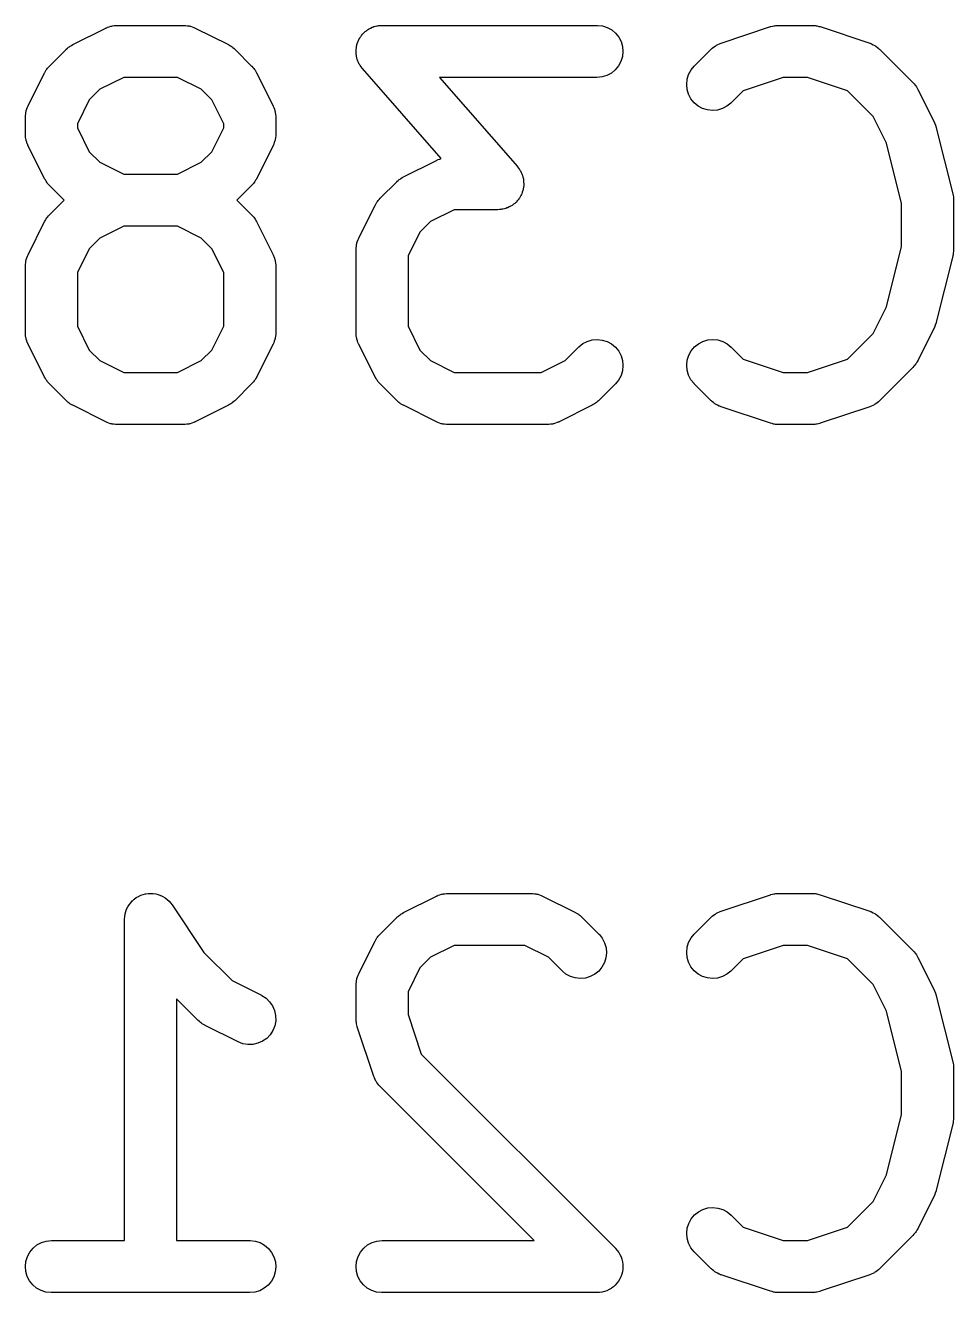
# Model space of a CAD drawing. Extents: x 50 to 150, y -150 to -50.
# Drawn here: x 75.413 to 78.087, y -78.027 to -74.377 of the extents above; entities that cross this region are included whole.
import ezdxf

# ---------------------------------------------------------------- set-up
doc = ezdxf.new("R2010")
doc.units = 0
doc.layers.add('BLACK', color=7, linetype='CONTINUOUS')

msp = doc.modelspace()

# ---------------------------------------------------------------- linework, layer by layer
at = {"layer": 'BLACK', "linetype": 'CONTINUOUS'}
for p, q in [((75.5498, -74.4329), (75.645, -74.3853)), ((75.645, -74.3853), (75.646, -74.3848)), ((75.646, -74.3848), (75.648, -74.3841)), ((75.648, -74.3841), (75.65, -74.383)), ((75.65, -74.383), (75.6549, -74.3816)), ((75.6549, -74.3816), (75.6597, -74.3798)), ((75.6597, -74.3798), (75.6619, -74.3794)), ((75.6619, -74.3794), (75.664, -74.3788)), ((75.664, -74.3788), (75.6691, -74.3783)), ((75.6691, -74.3783), (75.6742, -74.3775)), ((75.6742, -74.3775), (75.6764, -74.3776)), ((75.6764, -74.3776), (75.6786, -74.3774)), ((75.6786, -74.3774), (75.869, -74.3774)), ((75.869, -74.3774), (75.8701, -74.3774)), ((75.8701, -74.3774), (75.8723, -74.3776)), ((75.8723, -74.3776), (75.8745, -74.3776)), ((75.8745, -74.3776), (75.8796, -74.3784)), ((75.8796, -74.3784), (75.8846, -74.379)), ((75.8846, -74.379), (75.8867, -74.3797)), ((75.8867, -74.3797), (75.8889, -74.3801)), ((75.8889, -74.3801), (75.8937, -74.3819)), ((75.8937, -74.3819), (75.8986, -74.3834)), ((75.8986, -74.3834), (75.9005, -74.3845)), ((75.9005, -74.3845), (75.9026, -74.3853)), ((75.9026, -74.3853), (75.9978, -74.4329)), ((76.4034, -74.3872), (76.4077, -74.3852)), ((76.4077, -74.3852), (76.4119, -74.383)), ((76.4119, -74.383), (76.4144, -74.3823)), ((76.4144, -74.3823), (76.4168, -74.3812)), ((76.4168, -74.3812), (76.4214, -74.3802)), ((76.4214, -74.3802), (76.4259, -74.3788)), ((76.4259, -74.3788), (76.4285, -74.3786)), ((76.4285, -74.3786), (76.4311, -74.378)), ((76.4311, -74.378), (76.4358, -74.3778)), ((76.4358, -74.3778), (76.4405, -74.3774)), ((76.4405, -74.3774), (77.0595, -74.3774)), ((77.0595, -74.3774), (77.0606, -74.3774)), ((77.0606, -74.3774), (77.0751, -74.379)), ((77.0751, -74.379), (77.0891, -74.3834)), ((77.0891, -74.3834), (77.1019, -74.3905)), ((77.4168, -74.4288), (77.5596, -74.3812)), ((77.5596, -74.3812), (77.5606, -74.3809)), ((77.5606, -74.3809), (77.5647, -74.38)), ((77.5647, -74.38), (77.5688, -74.3788)), ((77.5688, -74.3788), (77.5719, -74.3785)), ((77.5719, -74.3785), (77.5749, -74.3779)), ((77.5749, -74.3779), (77.5791, -74.3778)), ((77.5791, -74.3778), (77.5833, -74.3774)), ((77.5833, -74.3774), (77.6786, -74.3774)), ((77.6786, -74.3774), (77.6796, -74.3774)), ((77.6796, -74.3774), (77.6838, -74.3779)), ((77.6838, -74.3779), (77.688, -74.378)), ((77.688, -74.378), (77.6911, -74.3787)), ((77.6911, -74.3787), (77.6942, -74.379)), ((77.6942, -74.379), (77.6982, -74.3803)), ((77.6982, -74.3803), (77.7023, -74.3812)), ((77.7023, -74.3812), (77.8451, -74.4288)), ((76.3699, -74.4278), (76.3713, -74.4233)), ((76.3713, -74.4233), (76.3726, -74.421)), ((76.3726, -74.421), (76.3735, -74.4185)), ((76.3735, -74.4185), (76.3761, -74.4146)), ((76.3761, -74.4146), (76.3783, -74.4104)), ((76.3783, -74.4104), (76.38, -74.4084)), ((76.38, -74.4084), (76.3814, -74.4062)), ((76.3814, -74.4062), (76.3846, -74.4028)), ((76.3846, -74.4028), (76.3876, -74.3992)), ((76.3876, -74.3992), (76.3897, -74.3975)), ((76.3897, -74.3975), (76.3915, -74.3956)), ((76.3915, -74.3956), (76.3953, -74.3929)), ((76.3953, -74.3929), (76.399, -74.3899)), ((76.399, -74.3899), (76.4013, -74.3887)), ((76.4013, -74.3887), (76.4034, -74.3872)), ((77.1019, -74.3905), (77.1131, -74.3999)), ((77.1131, -74.3999), (77.1223, -74.4113)), ((77.1223, -74.4113), (77.1291, -74.4243)), ((75.4827, -74.4946), (75.5303, -74.447)), ((75.5303, -74.447), (75.531, -74.4462)), ((75.531, -74.4462), (75.5343, -74.4436)), ((75.5343, -74.4436), (75.5374, -74.4407)), ((75.5374, -74.4407), (75.54, -74.439)), ((75.54, -74.439), (75.5425, -74.4371)), ((75.5425, -74.4371), (75.5462, -74.4352)), ((75.5462, -74.4352), (75.5498, -74.4329)), ((75.9978, -74.4329), (75.9988, -74.4334)), ((75.9988, -74.4334), (76.0023, -74.4357)), ((76.0023, -74.4357), (76.006, -74.4377)), ((76.006, -74.4377), (76.0084, -74.4397)), ((76.0084, -74.4397), (76.011, -74.4414)), ((76.011, -74.4414), (76.0141, -74.4443)), ((76.0141, -74.4443), (76.0173, -74.447)), ((76.0173, -74.447), (76.0649, -74.4946)), ((76.3655, -74.4519), (76.3658, -74.4492)), ((76.3659, -74.4565), (76.3655, -74.4519)), ((76.3657, -74.4466), (76.3665, -74.442)), ((76.3658, -74.4492), (76.3657, -74.4466)), ((76.366, -74.4612), (76.3659, -74.4565)), ((76.3665, -74.442), (76.367, -74.4373)), ((76.367, -74.4373), (76.3678, -74.4348)), ((76.3678, -74.4348), (76.3682, -74.4322)), ((76.3682, -74.4322), (76.3699, -74.4278)), ((77.1291, -74.4243), (77.1332, -74.4383)), ((77.1345, -74.4529), (77.133, -74.4675)), ((77.1332, -74.4383), (77.1345, -74.4529)), ((77.3398, -74.4946), (77.3874, -74.447)), ((77.3874, -74.447), (77.3882, -74.4462)), ((77.3882, -74.4462), (77.3899, -74.4449)), ((77.3899, -74.4449), (77.3914, -74.4433)), ((77.3914, -74.4433), (77.3956, -74.4403)), ((77.3956, -74.4403), (77.3996, -74.4371)), ((77.3996, -74.4371), (77.4016, -74.4361)), ((77.4016, -74.4361), (77.4034, -74.4348)), ((77.4034, -74.4348), (77.4081, -74.4327)), ((77.4081, -74.4327), (77.4126, -74.4304)), ((77.4126, -74.4304), (77.4147, -74.4297)), ((77.4147, -74.4297), (77.4168, -74.4288)), ((77.8451, -74.4288), (77.8461, -74.4292)), ((77.8461, -74.4292), (77.8481, -74.4301)), ((77.8481, -74.4301), (77.8503, -74.4308)), ((77.8503, -74.4308), (77.8548, -74.4332)), ((77.8548, -74.4332), (77.8594, -74.4353)), ((77.8594, -74.4353), (77.8612, -74.4366)), ((77.8612, -74.4366), (77.8631, -74.4377)), ((77.8631, -74.4377), (77.8671, -74.4409)), ((77.8671, -74.4409), (77.8713, -74.4439)), ((77.8713, -74.4439), (77.8728, -74.4456)), ((77.8728, -74.4456), (77.8745, -74.447)), ((77.8745, -74.447), (77.9697, -74.5422)), ((75.48, -74.4978), (75.4827, -74.4946)), ((76.0649, -74.4946), (76.0657, -74.4953)), ((76.0657, -74.4953), (76.0683, -74.4986)), ((76.3666, -74.4638), (76.366, -74.4612)), ((76.3668, -74.4664), (76.3666, -74.4638)), ((76.3681, -74.471), (76.3668, -74.4664)), ((76.3691, -74.4755), (76.3681, -74.471)), ((76.3702, -74.4779), (76.3691, -74.4755)), ((76.3709, -74.4805), (76.3702, -74.4779)), ((76.3731, -74.4846), (76.3709, -74.4805)), ((76.375, -74.489), (76.3731, -74.4846)), ((76.3765, -74.4911), (76.375, -74.489)), ((76.3777, -74.4934), (76.3765, -74.4911)), ((76.3807, -74.4971), (76.3777, -74.4934)), ((77.1217, -74.4943), (77.1124, -74.5056)), ((77.1287, -74.4814), (77.1217, -74.4943)), ((77.133, -74.4675), (77.1287, -74.4814)), ((77.3305, -74.5059), (77.3398, -74.4946)), ((75.421, -74.6093), (75.4686, -74.5141)), ((75.4686, -74.5141), (75.4691, -74.5131)), ((75.4691, -74.5131), (75.4714, -74.5096)), ((75.4714, -74.5096), (75.4734, -74.5059)), ((75.4734, -74.5059), (75.4754, -74.5035)), ((75.4754, -74.5035), (75.4771, -74.5009)), ((75.4771, -74.5009), (75.48, -74.4978)), ((75.6963, -74.5274), (75.6278, -74.5616)), ((75.8513, -74.5274), (75.6963, -74.5274)), ((75.9199, -74.5616), (75.8513, -74.5274)), ((76.0683, -74.4986), (76.0712, -74.5017)), ((76.0712, -74.5017), (76.0729, -74.5043)), ((76.0729, -74.5043), (76.0748, -74.5068)), ((76.0748, -74.5068), (76.0767, -74.5105)), ((76.0767, -74.5105), (76.079, -74.5141)), ((76.079, -74.5141), (76.1266, -74.6093)), ((76.3833, -74.501), (76.3807, -74.4971)), ((76.384, -74.5018), (76.3833, -74.501)), ((76.611, -74.7611), (76.384, -74.5018)), ((77.0595, -74.5274), (76.6058, -74.5274)), ((76.6058, -74.5274), (76.8303, -74.7839)), ((77.0741, -74.526), (77.0595, -74.5274)), ((77.0881, -74.5217), (77.0741, -74.526)), ((77.101, -74.5148), (77.0881, -74.5217)), ((77.1124, -74.5056), (77.101, -74.5148)), ((77.3179, -74.5474), (77.3193, -74.5328)), ((77.3193, -74.5328), (77.3236, -74.5188)), ((77.3236, -74.5188), (77.3305, -74.5059)), ((77.5955, -74.5274), (77.481, -74.5656)), ((77.6664, -74.5274), (77.5955, -74.5274)), ((77.7809, -74.5656), (77.6664, -74.5274)), ((75.6278, -74.5616), (75.5974, -74.592)), ((75.9503, -74.592), (75.9199, -74.5616)), ((77.3192, -74.5619), (77.3179, -74.5474)), ((77.3234, -74.576), (77.3192, -74.5619)), ((77.481, -74.5656), (77.4459, -74.6007)), ((77.855, -74.6397), (77.7809, -74.5656)), ((77.9697, -74.5422), (77.9704, -74.5429)), ((77.9704, -74.5429), (77.9731, -74.5462)), ((77.9731, -74.5462), (77.976, -74.5493)), ((77.976, -74.5493), (77.9776, -74.552)), ((77.9776, -74.552), (77.9796, -74.5544)), ((77.9796, -74.5544), (77.9815, -74.5581)), ((77.9815, -74.5581), (77.9837, -74.5617)), ((77.9837, -74.5617), (78.0314, -74.6569)), ((75.5974, -74.592), (75.5631, -74.6606)), ((75.9845, -74.6606), (75.9503, -74.592)), ((77.3302, -74.5889), (77.3234, -74.576)), ((77.3395, -74.6003), (77.3302, -74.5889)), ((77.3507, -74.6097), (77.3395, -74.6003)), ((77.4451, -74.6014), (77.4337, -74.6105)), ((77.4459, -74.6007), (77.4451, -74.6014)), ((75.4131, -74.6418), (75.4133, -74.6396)), ((75.4131, -74.6429), (75.4131, -74.6418)), ((75.4133, -74.6374), (75.4142, -74.6324)), ((75.4133, -74.6396), (75.4133, -74.6374)), ((75.4142, -74.6324), (75.4147, -74.6273)), ((75.4147, -74.6273), (75.4154, -74.6252)), ((75.4154, -74.6252), (75.4158, -74.623)), ((75.4158, -74.623), (75.4176, -74.6182)), ((75.4176, -74.6182), (75.4192, -74.6133)), ((75.4192, -74.6133), (75.4202, -74.6114)), ((75.4202, -74.6114), (75.421, -74.6093)), ((76.1266, -74.6093), (76.1271, -74.6103)), ((76.1271, -74.6103), (76.1278, -74.6123)), ((76.1278, -74.6123), (76.1289, -74.6143)), ((76.1289, -74.6143), (76.1303, -74.6192)), ((76.1303, -74.6192), (76.1321, -74.624)), ((76.1321, -74.624), (76.1325, -74.6262)), ((76.1325, -74.6262), (76.1331, -74.6283)), ((76.1331, -74.6283), (76.1336, -74.6334)), ((76.1336, -74.6334), (76.1344, -74.6385)), ((76.1344, -74.6385), (76.1343, -74.6407)), ((76.1343, -74.6407), (76.1345, -74.6429)), ((77.3636, -74.6167), (77.3507, -74.6097)), ((77.3775, -74.621), (77.3636, -74.6167)), ((77.3921, -74.6226), (77.3775, -74.621)), ((77.4067, -74.6213), (77.3921, -74.6226)), ((77.4207, -74.6173), (77.4067, -74.6213)), ((77.4337, -74.6105), (77.4207, -74.6173)), ((77.8935, -74.7167), (77.855, -74.6397)), ((75.4131, -74.6905), (75.4131, -74.6429)), ((75.5631, -74.6606), (75.5631, -74.6728)), ((75.5631, -74.6728), (75.5974, -74.7413)), ((75.9503, -74.7413), (75.9845, -74.6728)), ((75.9845, -74.6728), (75.9845, -74.6606)), ((76.1345, -74.6429), (76.1345, -74.6905)), ((78.0314, -74.6569), (78.0318, -74.6579)), ((78.0318, -74.6579), (78.0319, -74.6582)), ((78.0319, -74.6582), (78.0321, -74.6585)), ((78.0321, -74.6585), (78.0345, -74.6651)), ((78.0345, -74.6651), (78.0369, -74.6716)), ((78.0369, -74.6716), (78.0369, -74.672)), ((78.0369, -74.672), (78.037, -74.6723)), ((78.037, -74.6723), (78.0847, -74.8628)), ((75.4133, -74.6927), (75.4131, -74.6905)), ((75.4132, -74.6949), (75.4133, -74.6927)), ((75.414, -74.6999), (75.4132, -74.6949)), ((75.4145, -74.705), (75.414, -74.6999)), ((75.4152, -74.7072), (75.4145, -74.705)), ((75.4155, -74.7093), (75.4152, -74.7072)), ((75.4173, -74.7141), (75.4155, -74.7093)), ((75.4188, -74.7191), (75.4173, -74.7141)), ((76.13, -74.7151), (76.1285, -74.72)), ((76.1318, -74.7103), (76.13, -74.7151)), ((76.1322, -74.7082), (76.1318, -74.7103)), ((76.1329, -74.7061), (76.1322, -74.7082)), ((76.1335, -74.701), (76.1329, -74.7061)), ((76.1343, -74.6959), (76.1335, -74.701)), ((76.1345, -74.6915), (76.1343, -74.6937)), ((76.1343, -74.6937), (76.1343, -74.6959)), ((76.1345, -74.6905), (76.1345, -74.6915)), ((75.4198, -74.721), (75.4188, -74.7191)), ((75.4206, -74.7231), (75.4198, -74.721)), ((75.421, -74.724), (75.4206, -74.7231)), ((75.4686, -74.8193), (75.421, -74.724)), ((75.5974, -74.7413), (75.6278, -74.7717)), ((75.9199, -74.7717), (75.9503, -74.7413)), ((76.1266, -74.724), (76.079, -74.8193)), ((76.1274, -74.722), (76.1266, -74.724)), ((76.1285, -74.72), (76.1274, -74.722)), ((77.9369, -74.8902), (77.8935, -74.7167)), ((75.6278, -74.7717), (75.6963, -74.806)), ((75.8513, -74.806), (75.9199, -74.7717)), ((76.5022, -74.8139), (76.5974, -74.7663)), ((76.5974, -74.7663), (76.5983, -74.7658)), ((76.5983, -74.7658), (76.6004, -74.765)), ((76.6004, -74.765), (76.6024, -74.764)), ((76.6024, -74.764), (76.6073, -74.7625)), ((76.6073, -74.7625), (76.611, -74.7611)), ((76.8303, -74.7839), (76.8309, -74.7847)), ((76.8309, -74.7847), (76.8336, -74.7886)), ((75.4709, -74.8228), (75.4686, -74.8193)), ((75.4728, -74.8266), (75.4709, -74.8228)), ((75.6963, -74.806), (75.8513, -74.806)), ((76.0762, -74.8237), (76.0742, -74.8274)), ((76.0785, -74.8202), (76.0762, -74.8237)), ((76.079, -74.8193), (76.0785, -74.8202)), ((76.4834, -74.8272), (76.4867, -74.8246)), ((76.4867, -74.8246), (76.4898, -74.8217)), ((76.4898, -74.8217), (76.4924, -74.82)), ((76.4924, -74.82), (76.4949, -74.8181)), ((76.4949, -74.8181), (76.4986, -74.8161)), ((76.4986, -74.8161), (76.5022, -74.8139)), ((76.8336, -74.7886), (76.8366, -74.7923)), ((76.8366, -74.7923), (76.8378, -74.7946)), ((76.8378, -74.7946), (76.8393, -74.7968)), ((76.8393, -74.7968), (76.8412, -74.8011)), ((76.8412, -74.8011), (76.8433, -74.8052)), ((76.8433, -74.8052), (76.8441, -74.8078)), ((76.8441, -74.8078), (76.8451, -74.8102)), ((76.8451, -74.8102), (76.8462, -74.8148)), ((76.8462, -74.8148), (76.8475, -74.8193)), ((76.8475, -74.8193), (76.8477, -74.8219)), ((76.8477, -74.8219), (76.8483, -74.8245)), ((76.8483, -74.8245), (76.8484, -74.8292)), ((75.4748, -74.829), (75.4728, -74.8266)), ((75.4764, -74.8316), (75.4748, -74.829)), ((75.4793, -74.8347), (75.4764, -74.8316)), ((75.4819, -74.838), (75.4793, -74.8347)), ((75.4827, -74.8387), (75.4819, -74.838)), ((75.5249, -74.881), (75.4827, -74.8387)), ((76.0649, -74.8387), (76.0227, -74.881)), ((76.0676, -74.8355), (76.0649, -74.8387)), ((76.0705, -74.8325), (76.0676, -74.8355)), ((76.0722, -74.8298), (76.0705, -74.8325)), ((76.0742, -74.8274), (76.0722, -74.8298)), ((76.4351, -74.8755), (76.4827, -74.8279)), ((76.4827, -74.8279), (76.4834, -74.8272)), ((76.8443, -74.8579), (76.8429, -74.8624)), ((76.846, -74.8535), (76.8443, -74.8579)), ((76.8465, -74.8509), (76.846, -74.8535)), ((76.8473, -74.8484), (76.8465, -74.8509)), ((76.8478, -74.8437), (76.8473, -74.8484)), ((76.8486, -74.8391), (76.8478, -74.8437)), ((76.8484, -74.8292), (76.8488, -74.8339)), ((76.8488, -74.8339), (76.8485, -74.8365)), ((76.8485, -74.8365), (76.8486, -74.8391)), ((75.4827, -74.9232), (75.5249, -74.881)), ((76.0227, -74.881), (76.0649, -74.9232)), ((76.3734, -74.9903), (76.421, -74.895)), ((76.421, -74.895), (76.4215, -74.8941)), ((76.4215, -74.8941), (76.4238, -74.8906)), ((76.4238, -74.8906), (76.4258, -74.8868)), ((76.4258, -74.8868), (76.4278, -74.8844)), ((76.4278, -74.8844), (76.4295, -74.8818)), ((76.4295, -74.8818), (76.4324, -74.8788)), ((76.4324, -74.8788), (76.4351, -74.8755)), ((76.813, -74.897), (76.8108, -74.8986)), ((76.8153, -74.8958), (76.813, -74.897)), ((76.819, -74.8928), (76.8153, -74.8958)), ((76.8228, -74.8901), (76.819, -74.8928)), ((76.8246, -74.8882), (76.8228, -74.8901)), ((76.8267, -74.8866), (76.8246, -74.8882)), ((76.8297, -74.8829), (76.8267, -74.8866)), ((76.8329, -74.8795), (76.8297, -74.8829)), ((76.8343, -74.8773), (76.8329, -74.8795)), ((76.836, -74.8753), (76.8343, -74.8773)), ((76.8382, -74.8711), (76.836, -74.8753)), ((76.8407, -74.8672), (76.8382, -74.8711)), ((76.8417, -74.8647), (76.8407, -74.8672)), ((76.8429, -74.8624), (76.8417, -74.8647)), ((77.9369, -75.0146), (77.9369, -74.8902)), ((78.0847, -74.8628), (78.0849, -74.8638)), ((78.0849, -74.8638), (78.0851, -74.8651)), ((78.0851, -74.8651), (78.0855, -74.8664)), ((78.0855, -74.8664), (78.0861, -74.8724)), ((78.0861, -74.8724), (78.0869, -74.8783)), ((78.0869, -74.8783), (78.0868, -74.8796)), ((78.0868, -74.8796), (78.0869, -74.881)), ((78.0869, -74.881), (78.0869, -75.0238)), ((75.4714, -74.9382), (75.4734, -74.9345)), ((75.4734, -74.9345), (75.4754, -74.9321)), ((75.4754, -74.9321), (75.4771, -74.9294)), ((75.4771, -74.9294), (75.48, -74.9264)), ((75.48, -74.9264), (75.4827, -74.9232)), ((76.0649, -74.9232), (76.0657, -74.9239)), ((76.0657, -74.9239), (76.0683, -74.9272)), ((76.0683, -74.9272), (76.0712, -74.9303)), ((76.0712, -74.9303), (76.0729, -74.9329)), ((76.0729, -74.9329), (76.0748, -74.9353)), ((76.6487, -74.9083), (76.5801, -74.9426)), ((76.7738, -74.9083), (76.6487, -74.9083)), ((76.7785, -74.9079), (76.7738, -74.9083)), ((76.7832, -74.9077), (76.7785, -74.9079)), ((76.7858, -74.9072), (76.7832, -74.9077)), ((76.7884, -74.9069), (76.7858, -74.9072)), ((76.7929, -74.9055), (76.7884, -74.9069)), ((76.7975, -74.9045), (76.7929, -74.9055)), ((76.7999, -74.9034), (76.7975, -74.9045)), ((76.8024, -74.9027), (76.7999, -74.9034)), ((76.8065, -74.9005), (76.8024, -74.9027)), ((76.8108, -74.8986), (76.8065, -74.9005)), ((75.421, -75.0379), (75.4686, -74.9426)), ((75.4686, -74.9426), (75.4691, -74.9417)), ((75.4691, -74.9417), (75.4714, -74.9382)), ((75.6963, -74.956), (75.6278, -74.9902)), ((75.8513, -74.956), (75.6963, -74.956)), ((75.9199, -74.9902), (75.8513, -74.956)), ((76.0748, -74.9353), (76.0767, -74.9391)), ((76.0767, -74.9391), (76.079, -74.9426)), ((76.079, -74.9426), (76.1266, -75.0379)), ((76.5801, -74.9426), (76.5497, -74.973)), ((75.6278, -74.9902), (75.5974, -75.0206)), ((75.9503, -75.0206), (75.9199, -74.9902)), ((76.3671, -75.0082), (76.3678, -75.0061)), ((76.3678, -75.0061), (76.3682, -75.0039)), ((76.3682, -75.0039), (76.37, -74.9991)), ((76.37, -74.9991), (76.3715, -74.9943)), ((76.3715, -74.9943), (76.3726, -74.9923)), ((76.3726, -74.9923), (76.3734, -74.9903)), ((76.5497, -74.973), (76.5155, -75.0415)), ((75.4176, -75.0468), (75.4192, -75.0419)), ((75.4192, -75.0419), (75.4202, -75.0399)), ((75.4202, -75.0399), (75.421, -75.0379)), ((75.5974, -75.0206), (75.5631, -75.0891)), ((75.9845, -75.0891), (75.9503, -75.0206)), ((76.1266, -75.0379), (76.1271, -75.0388)), ((76.1271, -75.0388), (76.1278, -75.0409)), ((76.1278, -75.0409), (76.1289, -75.0428)), ((76.1289, -75.0428), (76.1303, -75.0478)), ((76.3655, -75.0228), (76.3657, -75.0206)), ((76.3655, -75.0238), (76.3655, -75.0228)), ((76.3655, -75.2619), (76.3655, -75.0238)), ((76.3657, -75.0184), (76.3665, -75.0133)), ((76.3657, -75.0206), (76.3657, -75.0184)), ((76.3665, -75.0133), (76.3671, -75.0082)), ((76.5155, -75.0415), (76.5155, -75.2442)), ((77.8935, -75.1881), (77.9369, -75.0146)), ((78.0847, -75.042), (78.037, -75.2325)), ((78.0849, -75.0407), (78.0847, -75.042)), ((78.0853, -75.0394), (78.0849, -75.0407)), ((78.0859, -75.0335), (78.0853, -75.0394)), ((78.0868, -75.0275), (78.0859, -75.0335)), ((78.0869, -75.0249), (78.0867, -75.0262)), ((78.0867, -75.0262), (78.0868, -75.0275)), ((78.0869, -75.0238), (78.0869, -75.0249)), ((75.4131, -75.0704), (75.4133, -75.0682)), ((75.4131, -75.0714), (75.4131, -75.0704)), ((75.4131, -75.2619), (75.4131, -75.0714)), ((75.4133, -75.066), (75.4142, -75.0609)), ((75.4133, -75.0682), (75.4133, -75.066)), ((75.4142, -75.0609), (75.4147, -75.0558)), ((75.4147, -75.0558), (75.4154, -75.0537)), ((75.4154, -75.0537), (75.4158, -75.0516)), ((75.4158, -75.0516), (75.4176, -75.0468)), ((76.1303, -75.0478), (76.1321, -75.0526)), ((76.1321, -75.0526), (76.1325, -75.0547)), ((76.1325, -75.0547), (76.1331, -75.0569)), ((76.1331, -75.0569), (76.1336, -75.062)), ((76.1336, -75.062), (76.1344, -75.067)), ((76.1344, -75.067), (76.1343, -75.0692)), ((76.1343, -75.0692), (76.1345, -75.0714)), ((76.1345, -75.0714), (76.1345, -75.2619)), ((75.5631, -75.0891), (75.5631, -75.2442)), ((75.9845, -75.2442), (75.9845, -75.0891)), ((77.855, -75.2651), (77.8935, -75.1881)), ((75.4133, -75.2641), (75.4131, -75.2619)), ((75.5631, -75.2442), (75.5974, -75.3127)), ((75.9503, -75.3127), (75.9845, -75.2442)), ((76.1345, -75.263), (76.1343, -75.2651)), ((76.1345, -75.2619), (76.1345, -75.263)), ((76.3657, -75.2641), (76.3655, -75.2619)), ((76.5155, -75.2442), (76.5497, -75.3127)), ((78.0314, -75.2478), (77.9837, -75.3431)), ((78.0315, -75.2475), (78.0314, -75.2478)), ((78.0317, -75.2472), (78.0315, -75.2475)), ((78.0341, -75.2407), (78.0317, -75.2472)), ((78.0366, -75.2342), (78.0341, -75.2407)), ((78.0367, -75.2338), (78.0366, -75.2342)), ((78.0368, -75.2335), (78.0367, -75.2338)), ((78.037, -75.2325), (78.0368, -75.2335)), ((75.4132, -75.2663), (75.4133, -75.2641)), ((75.414, -75.2714), (75.4132, -75.2663)), ((75.4145, -75.2765), (75.414, -75.2714)), ((75.4152, -75.2786), (75.4145, -75.2765)), ((75.4155, -75.2808), (75.4152, -75.2786)), ((75.4173, -75.2856), (75.4155, -75.2808)), ((75.4188, -75.2905), (75.4173, -75.2856)), ((75.4198, -75.2924), (75.4188, -75.2905)), ((75.4206, -75.2945), (75.4198, -75.2924)), ((75.421, -75.2954), (75.4206, -75.2945)), ((75.4686, -75.3907), (75.421, -75.2954)), ((76.1266, -75.2954), (76.079, -75.3907)), ((76.1274, -75.2934), (76.1266, -75.2954)), ((76.1285, -75.2914), (76.1274, -75.2934)), ((76.13, -75.2866), (76.1285, -75.2914)), ((76.1318, -75.2818), (76.13, -75.2866)), ((76.1322, -75.2796), (76.1318, -75.2818)), ((76.1329, -75.2775), (76.1322, -75.2796)), ((76.1335, -75.2724), (76.1329, -75.2775)), ((76.1343, -75.2674), (76.1335, -75.2724)), ((76.1343, -75.2651), (76.1343, -75.2674)), ((76.3656, -75.2663), (76.3657, -75.2641)), ((76.3664, -75.2714), (76.3656, -75.2663)), ((76.3669, -75.2765), (76.3664, -75.2714)), ((76.3675, -75.2786), (76.3669, -75.2765)), ((76.3679, -75.2808), (76.3675, -75.2786)), ((76.3697, -75.2856), (76.3679, -75.2808)), ((76.3711, -75.2905), (76.3697, -75.2856)), ((76.3722, -75.2924), (76.3711, -75.2905)), ((76.3729, -75.2945), (76.3722, -75.2924)), ((76.3734, -75.2954), (76.3729, -75.2945)), ((76.421, -75.3907), (76.3734, -75.2954)), ((77.0072, -75.3034), (77.0187, -75.2942)), ((77.0187, -75.2942), (77.0317, -75.2875)), ((77.0317, -75.2875), (77.0457, -75.2834)), ((77.0457, -75.2834), (77.0603, -75.2821)), ((77.0603, -75.2821), (77.0749, -75.2837)), ((77.0749, -75.2837), (77.0888, -75.2881)), ((77.0888, -75.2881), (77.1017, -75.2951)), ((77.1017, -75.2951), (77.1129, -75.3045)), ((77.3402, -75.3037), (77.3516, -75.2945)), ((77.3516, -75.2945), (77.3645, -75.2877)), ((77.3645, -75.2877), (77.3785, -75.2835)), ((77.3785, -75.2835), (77.3931, -75.2821)), ((77.3931, -75.2821), (77.4077, -75.2836)), ((77.4077, -75.2836), (77.4217, -75.2879)), ((77.4217, -75.2879), (77.4346, -75.2948)), ((77.4346, -75.2948), (77.4459, -75.3041)), ((77.7809, -75.3392), (77.855, -75.2651)), ((75.5974, -75.3127), (75.6278, -75.3431)), ((75.9199, -75.3431), (75.9503, -75.3127)), ((76.5497, -75.3127), (76.5801, -75.3431)), ((76.9675, -75.3431), (77.0065, -75.3041)), ((77.0065, -75.3041), (77.0072, -75.3034)), ((77.1129, -75.3045), (77.1221, -75.3159)), ((77.1221, -75.3159), (77.129, -75.3288)), ((77.129, -75.3288), (77.1331, -75.3428)), ((77.3194, -75.3418), (77.3238, -75.3278)), ((77.3238, -75.3278), (77.3308, -75.315)), ((77.3308, -75.315), (77.3402, -75.3037)), ((77.4459, -75.3041), (77.481, -75.3392)), ((75.6278, -75.3431), (75.6963, -75.3774)), ((75.8513, -75.3774), (75.9199, -75.3431)), ((76.5801, -75.3431), (76.6487, -75.3774)), ((76.899, -75.3774), (76.9675, -75.3431)), ((77.133, -75.372), (77.1288, -75.386)), ((77.1345, -75.3574), (77.133, -75.372)), ((77.1331, -75.3428), (77.1345, -75.3574)), ((77.3179, -75.3564), (77.3194, -75.3418)), ((77.3191, -75.3709), (77.3179, -75.3564)), ((77.3232, -75.385), (77.3191, -75.3709)), ((77.481, -75.3392), (77.5955, -75.3774)), ((77.6664, -75.3774), (77.7809, -75.3392)), ((77.9697, -75.3626), (77.8745, -75.4578)), ((77.9724, -75.3593), (77.9697, -75.3626)), ((77.9753, -75.3563), (77.9724, -75.3593)), ((77.977, -75.3537), (77.9753, -75.3563)), ((77.979, -75.3512), (77.977, -75.3537)), ((77.981, -75.3475), (77.979, -75.3512)), ((77.9833, -75.344), (77.981, -75.3475)), ((77.9837, -75.3431), (77.9833, -75.344)), ((75.4709, -75.3943), (75.4686, -75.3907)), ((75.4728, -75.398), (75.4709, -75.3943)), ((75.4748, -75.4004), (75.4728, -75.398)), ((75.4764, -75.4031), (75.4748, -75.4004)), ((75.4793, -75.4061), (75.4764, -75.4031)), ((75.4819, -75.4094), (75.4793, -75.4061)), ((75.6963, -75.3774), (75.8513, -75.3774)), ((76.0676, -75.4069), (76.0649, -75.4102)), ((76.0705, -75.4039), (76.0676, -75.4069)), ((76.0722, -75.4013), (76.0705, -75.4039)), ((76.0742, -75.3989), (76.0722, -75.4013)), ((76.0762, -75.3952), (76.0742, -75.3989)), ((76.0785, -75.3916), (76.0762, -75.3952)), ((76.079, -75.3907), (76.0785, -75.3916)), ((76.4233, -75.3943), (76.421, -75.3907)), ((76.4252, -75.398), (76.4233, -75.3943)), ((76.4271, -75.4004), (76.4252, -75.398)), ((76.4288, -75.4031), (76.4271, -75.4004)), ((76.4317, -75.4061), (76.4288, -75.4031)), ((76.4343, -75.4094), (76.4317, -75.4061)), ((76.6487, -75.3774), (76.899, -75.3774)), ((77.1218, -75.3989), (77.1126, -75.4102)), ((77.1288, -75.386), (77.1218, -75.3989)), ((77.33, -75.398), (77.3232, -75.385)), ((77.3391, -75.4094), (77.33, -75.398)), ((77.5955, -75.3774), (77.6664, -75.3774)), ((75.4827, -75.4102), (75.4819, -75.4094)), ((75.5303, -75.4578), (75.4827, -75.4102)), ((76.0649, -75.4102), (76.0173, -75.4578)), ((76.4351, -75.4102), (76.4343, -75.4094)), ((76.4827, -75.4578), (76.4351, -75.4102)), ((77.1126, -75.4102), (77.0649, -75.4578)), ((77.3398, -75.4102), (77.3391, -75.4094)), ((77.3874, -75.4578), (77.3398, -75.4102)), ((75.5336, -75.4605), (75.5303, -75.4578)), ((75.5366, -75.4634), (75.5336, -75.4605)), ((75.5392, -75.4651), (75.5366, -75.4634)), ((75.5416, -75.4671), (75.5392, -75.4651)), ((75.5453, -75.4691), (75.5416, -75.4671)), ((75.5489, -75.4714), (75.5453, -75.4691)), ((75.5498, -75.4718), (75.5489, -75.4714)), ((75.645, -75.5195), (75.5498, -75.4718)), ((75.9978, -75.4718), (75.9026, -75.5195)), ((76.0014, -75.4696), (75.9978, -75.4718)), ((76.0051, -75.4677), (76.0014, -75.4696)), ((76.0076, -75.4657), (76.0051, -75.4677)), ((76.0102, -75.4641), (76.0076, -75.4657)), ((76.0133, -75.4612), (76.0102, -75.4641)), ((76.0166, -75.4585), (76.0133, -75.4612)), ((76.0173, -75.4578), (76.0166, -75.4585)), ((76.4859, -75.4605), (76.4827, -75.4578)), ((76.489, -75.4634), (76.4859, -75.4605)), ((76.4916, -75.4651), (76.489, -75.4634)), ((76.494, -75.4671), (76.4916, -75.4651)), ((76.4977, -75.4691), (76.494, -75.4671)), ((76.5012, -75.4714), (76.4977, -75.4691)), ((76.5022, -75.4718), (76.5012, -75.4714)), ((76.5974, -75.5195), (76.5022, -75.4718)), ((77.0454, -75.4718), (76.9502, -75.5195)), ((77.049, -75.4696), (77.0454, -75.4718)), ((77.0528, -75.4677), (77.049, -75.4696)), ((77.0552, -75.4657), (77.0528, -75.4677)), ((77.0578, -75.4641), (77.0552, -75.4657)), ((77.0609, -75.4612), (77.0578, -75.4641)), ((77.0642, -75.4585), (77.0609, -75.4612)), ((77.0649, -75.4578), (77.0642, -75.4585)), ((77.3891, -75.4592), (77.3874, -75.4578)), ((77.3906, -75.4608), (77.3891, -75.4592)), ((77.3948, -75.4638), (77.3906, -75.4608)), ((77.3988, -75.4671), (77.3948, -75.4638)), ((77.4007, -75.4681), (77.3988, -75.4671)), ((77.4025, -75.4694), (77.4007, -75.4681)), ((77.4071, -75.4716), (77.4025, -75.4694)), ((77.4117, -75.474), (77.4071, -75.4716)), ((77.4138, -75.4746), (77.4117, -75.474)), ((77.4158, -75.4756), (77.4138, -75.4746)), ((77.4168, -75.4759), (77.4158, -75.4756)), ((77.5596, -75.5235), (77.4168, -75.4759)), ((77.8451, -75.4759), (77.7023, -75.5235)), ((77.8472, -75.475), (77.8451, -75.4759)), ((77.8493, -75.4744), (77.8472, -75.475)), ((77.8538, -75.472), (77.8493, -75.4744)), ((77.8585, -75.47), (77.8538, -75.472)), ((77.8603, -75.4687), (77.8585, -75.47)), ((77.8623, -75.4677), (77.8603, -75.4687)), ((77.8663, -75.4645), (77.8623, -75.4677)), ((77.8705, -75.4615), (77.8663, -75.4645)), ((77.872, -75.4599), (77.8705, -75.4615)), ((77.8737, -75.4585), (77.872, -75.4599)), ((77.8745, -75.4578), (77.8737, -75.4585)), ((75.6471, -75.5203), (75.645, -75.5195)), ((75.649, -75.5213), (75.6471, -75.5203)), ((75.6539, -75.5229), (75.649, -75.5213)), ((75.6587, -75.5247), (75.6539, -75.5229)), ((75.6609, -75.5251), (75.6587, -75.5247)), ((75.663, -75.5257), (75.6609, -75.5251)), ((75.6681, -75.5263), (75.663, -75.5257)), ((75.6731, -75.5272), (75.6681, -75.5263)), ((75.6753, -75.5271), (75.6731, -75.5272)), ((75.6775, -75.5274), (75.6753, -75.5271)), ((75.6786, -75.5274), (75.6775, -75.5274)), ((75.869, -75.5274), (75.6786, -75.5274)), ((75.8712, -75.5272), (75.869, -75.5274)), ((75.8734, -75.5273), (75.8712, -75.5272)), ((75.8785, -75.5265), (75.8734, -75.5273)), ((75.8836, -75.526), (75.8785, -75.5265)), ((75.8857, -75.5253), (75.8836, -75.526)), ((75.8879, -75.525), (75.8857, -75.5253)), ((75.8927, -75.5232), (75.8879, -75.525)), ((75.8976, -75.5217), (75.8927, -75.5232)), ((75.8996, -75.5207), (75.8976, -75.5217)), ((75.9016, -75.5199), (75.8996, -75.5207)), ((75.9026, -75.5195), (75.9016, -75.5199)), ((76.5995, -75.5203), (76.5974, -75.5195)), ((76.6014, -75.5213), (76.5995, -75.5203)), ((76.6063, -75.5229), (76.6014, -75.5213)), ((76.6111, -75.5247), (76.6063, -75.5229)), ((76.6133, -75.5251), (76.6111, -75.5247)), ((76.6154, -75.5257), (76.6133, -75.5251)), ((76.6204, -75.5263), (76.6154, -75.5257)), ((76.6255, -75.5272), (76.6204, -75.5263)), ((76.6277, -75.5271), (76.6255, -75.5272)), ((76.6299, -75.5274), (76.6277, -75.5271)), ((76.631, -75.5274), (76.6299, -75.5274)), ((76.9167, -75.5274), (76.631, -75.5274)), ((76.9189, -75.5272), (76.9167, -75.5274)), ((76.9211, -75.5273), (76.9189, -75.5272)), ((76.9261, -75.5265), (76.9211, -75.5273)), ((76.9312, -75.526), (76.9261, -75.5265)), ((76.9334, -75.5253), (76.9312, -75.526)), ((76.9355, -75.525), (76.9334, -75.5253)), ((76.9403, -75.5232), (76.9355, -75.525)), ((76.9452, -75.5217), (76.9403, -75.5232)), ((76.9472, -75.5207), (76.9452, -75.5217)), ((76.9493, -75.5199), (76.9472, -75.5207)), ((76.9502, -75.5195), (76.9493, -75.5199)), ((77.5637, -75.5245), (77.5596, -75.5235)), ((77.5677, -75.5257), (77.5637, -75.5245)), ((77.5708, -75.5261), (77.5677, -75.5257)), ((77.5739, -75.5268), (77.5708, -75.5261)), ((77.5781, -75.5269), (77.5739, -75.5268)), ((77.5823, -75.5274), (77.5781, -75.5269)), ((77.5833, -75.5274), (77.5823, -75.5274)), ((77.6786, -75.5274), (77.5833, -75.5274)), ((77.6828, -75.527), (77.6786, -75.5274)), ((77.687, -75.5269), (77.6828, -75.527)), ((77.69, -75.5263), (77.687, -75.5269)), ((77.6931, -75.526), (77.69, -75.5263)), ((77.6972, -75.5247), (77.6931, -75.526)), ((77.7013, -75.5239), (77.6972, -75.5247)), ((77.7023, -75.5235), (77.7013, -75.5239)), ((75.7119, -76.91), (75.7166, -76.9045)), ((75.7166, -76.9045), (75.7212, -76.8989)), ((75.7212, -76.8989), (75.7213, -76.8988)), ((75.7213, -76.8988), (75.7269, -76.8943)), ((75.7213, -76.8988), (75.7213, -76.8988)), ((75.7269, -76.8943), (75.7326, -76.8897)), ((75.7326, -76.8897), (75.7327, -76.8897)), ((75.7327, -76.8896), (75.7391, -76.8863)), ((75.7327, -76.8897), (75.7327, -76.8896)), ((75.7391, -76.8863), (75.7456, -76.8829)), ((75.7456, -76.8829), (75.7457, -76.8829)), ((75.7457, -76.8828), (75.7526, -76.8808)), ((75.7457, -76.8829), (75.7457, -76.8828)), ((75.7526, -76.8808), (75.7596, -76.8787)), ((75.7596, -76.8787), (75.7597, -76.8787)), ((75.7597, -76.8787), (75.7598, -76.8787)), ((75.7598, -76.8787), (75.7668, -76.8781)), ((75.7668, -76.8781), (75.7742, -76.8774)), ((75.7742, -76.8774), (75.7743, -76.8774)), ((75.7743, -76.8774), (75.7743, -76.8774)), ((75.7743, -76.8774), (75.7814, -76.8781)), ((75.7814, -76.8781), (75.7888, -76.8789)), ((75.7888, -76.8789), (75.7888, -76.8789)), ((75.7888, -76.8789), (75.7889, -76.8789)), ((75.7889, -76.8789), (75.796, -76.8811)), ((75.796, -76.8811), (75.8028, -76.8832)), ((75.8028, -76.8832), (75.8028, -76.8832)), ((75.8028, -76.8832), (75.8029, -76.8832)), ((75.8029, -76.8832), (75.8095, -76.8868)), ((75.8095, -76.8868), (75.8157, -76.8901)), ((75.8157, -76.8901), (75.8157, -76.8902)), ((75.8157, -76.8902), (75.8157, -76.8902)), ((75.8157, -76.8902), (75.8213, -76.8948)), ((75.8213, -76.8948), (75.8269, -76.8994)), ((75.8269, -76.8994), (75.827, -76.8995)), ((75.827, -76.8995), (75.827, -76.8995)), ((75.827, -76.8995), (75.8315, -76.905)), ((75.8315, -76.905), (75.8362, -76.9108)), ((76.5022, -76.9329), (76.5974, -76.8853)), ((76.5974, -76.8853), (76.5983, -76.8848)), ((76.5983, -76.8848), (76.6004, -76.8841)), ((76.6004, -76.8841), (76.6024, -76.883)), ((76.6024, -76.883), (76.6073, -76.8816)), ((76.6073, -76.8816), (76.6121, -76.8798)), ((76.6121, -76.8798), (76.6143, -76.8794)), ((76.6143, -76.8794), (76.6164, -76.8788)), ((76.6164, -76.8788), (76.6215, -76.8783)), ((76.6215, -76.8783), (76.6265, -76.8775)), ((76.6265, -76.8775), (76.6288, -76.8776)), ((76.6288, -76.8776), (76.631, -76.8774)), ((76.631, -76.8774), (76.869, -76.8774)), ((76.869, -76.8774), (76.8701, -76.8774)), ((76.8701, -76.8774), (76.8723, -76.8776)), ((76.8723, -76.8776), (76.8745, -76.8776)), ((76.8745, -76.8776), (76.8796, -76.8784)), ((76.8796, -76.8784), (76.8846, -76.879)), ((76.8846, -76.879), (76.8867, -76.8797)), ((76.8867, -76.8797), (76.8889, -76.8801)), ((76.8889, -76.8801), (76.8937, -76.8819)), ((76.8937, -76.8819), (76.8986, -76.8834)), ((76.8986, -76.8834), (76.9005, -76.8845)), ((76.9005, -76.8845), (76.9026, -76.8853)), ((76.9026, -76.8853), (76.9978, -76.9329)), ((77.4168, -76.9288), (77.5596, -76.8812)), ((77.5596, -76.8812), (77.5606, -76.8809)), ((77.5606, -76.8809), (77.5647, -76.88)), ((77.5647, -76.88), (77.5688, -76.8788)), ((77.5688, -76.8788), (77.5719, -76.8785)), ((77.5719, -76.8785), (77.5749, -76.8779)), ((77.5749, -76.8779), (77.5791, -76.8778)), ((77.5791, -76.8778), (77.5833, -76.8774)), ((77.5833, -76.8774), (77.6786, -76.8774)), ((77.6786, -76.8774), (77.6796, -76.8774)), ((77.6796, -76.8774), (77.6838, -76.8779)), ((77.6838, -76.8779), (77.688, -76.878)), ((77.688, -76.878), (77.6911, -76.8787)), ((77.6911, -76.8787), (77.6942, -76.879)), ((77.6942, -76.879), (77.6982, -76.8803)), ((77.6982, -76.8803), (77.7023, -76.8812)), ((77.7023, -76.8812), (77.8451, -76.9288)), ((75.6996, -76.9442), (75.7004, -76.9369)), ((75.7004, -76.9368), (75.7028, -76.9294)), ((75.7004, -76.9369), (75.7004, -76.9368)), ((75.7004, -76.9368), (75.7004, -76.9368)), ((75.7028, -76.9294), (75.7048, -76.9229)), ((75.7048, -76.9229), (75.7049, -76.9229)), ((75.7049, -76.9228), (75.7086, -76.916)), ((75.7049, -76.9229), (75.7049, -76.9228)), ((75.7086, -76.916), (75.7119, -76.9101)), ((75.7119, -76.9101), (75.7119, -76.91)), ((75.7119, -76.9101), (75.7119, -76.9101)), ((75.8362, -76.9108), (75.9273, -77.0475)), ((76.4867, -76.9436), (76.4898, -76.9407)), ((76.4898, -76.9407), (76.4924, -76.939)), ((76.4924, -76.939), (76.4949, -76.9371)), ((76.4949, -76.9371), (76.4986, -76.9352)), ((76.4986, -76.9352), (76.5022, -76.9329)), ((76.9978, -76.9329), (76.9988, -76.9334)), ((76.9988, -76.9334), (77.0023, -76.9357)), ((77.0023, -76.9357), (77.006, -76.9377)), ((77.006, -76.9377), (77.0084, -76.9397)), ((77.0084, -76.9397), (77.011, -76.9414)), ((77.011, -76.9414), (77.0141, -76.9443)), ((77.3914, -76.9433), (77.3956, -76.9403)), ((77.3956, -76.9403), (77.3996, -76.9371)), ((77.3996, -76.9371), (77.4016, -76.9361)), ((77.4016, -76.9361), (77.4034, -76.9348)), ((77.4034, -76.9348), (77.4081, -76.9327)), ((77.4081, -76.9327), (77.4126, -76.9304)), ((77.4126, -76.9304), (77.4147, -76.9297)), ((77.4147, -76.9297), (77.4168, -76.9288)), ((77.8451, -76.9288), (77.8461, -76.9292)), ((77.8461, -76.9292), (77.8481, -76.9301)), ((77.8481, -76.9301), (77.8503, -76.9308)), ((77.8503, -76.9308), (77.8548, -76.9332)), ((77.8548, -76.9332), (77.8594, -76.9353)), ((77.8594, -76.9353), (77.8612, -76.9366)), ((77.8612, -76.9366), (77.8631, -76.9377)), ((77.8631, -76.9377), (77.8671, -76.9409)), ((77.8671, -76.9409), (77.8713, -76.9439)), ((75.6988, -76.9513), (75.6996, -76.9442)), ((75.6988, -76.9514), (75.6988, -76.9513)), ((75.6988, -76.9515), (75.6988, -76.9514)), ((75.6988, -76.9514), (75.6988, -76.9514)), ((75.6988, -76.9524), (75.6988, -76.9515)), ((75.6988, -77.8774), (75.6988, -76.9524)), ((76.4351, -76.9946), (76.4827, -76.947)), ((76.4827, -76.947), (76.4834, -76.9462)), ((76.4834, -76.9462), (76.4867, -76.9436)), ((77.0141, -76.9443), (77.0173, -76.947)), ((77.0173, -76.947), (77.0649, -76.9946)), ((77.3398, -76.9946), (77.3874, -76.947)), ((77.3874, -76.947), (77.3882, -76.9462)), ((77.3882, -76.9462), (77.3899, -76.9449)), ((77.3899, -76.9449), (77.3914, -76.9433)), ((77.8713, -76.9439), (77.8728, -76.9456)), ((77.8728, -76.9456), (77.8745, -76.947)), ((77.8745, -76.947), (77.9697, -77.0422)), ((76.3734, -77.1093), (76.421, -77.0141)), ((76.421, -77.0141), (76.4215, -77.0131)), ((76.4215, -77.0131), (76.4238, -77.0096)), ((76.4238, -77.0096), (76.4258, -77.0059)), ((76.4258, -77.0059), (76.4278, -77.0035)), ((76.4278, -77.0035), (76.4295, -77.0009)), ((76.4295, -77.0009), (76.4324, -76.9978)), ((76.4324, -76.9978), (76.4351, -76.9946)), ((77.0649, -76.9946), (77.0657, -76.9953)), ((77.0657, -76.9953), (77.0748, -77.0068)), ((77.0748, -77.0068), (77.0815, -77.0198)), ((77.3236, -77.0188), (77.3305, -77.0059)), ((77.3305, -77.0059), (77.3398, -76.9946)), ((75.9273, -77.0475), (76.0087, -77.1288)), ((76.6487, -77.0274), (76.5801, -77.0616)), ((76.8513, -77.0274), (76.6487, -77.0274)), ((76.9199, -77.0616), (76.8513, -77.0274)), ((77.0815, -77.0198), (77.0856, -77.0338)), ((77.0869, -77.0484), (77.0853, -77.063)), ((77.0856, -77.0338), (77.0869, -77.0484)), ((77.3179, -77.0474), (77.3193, -77.0328)), ((77.3192, -77.0619), (77.3179, -77.0474)), ((77.3193, -77.0328), (77.3236, -77.0188)), ((77.5955, -77.0274), (77.481, -77.0656)), ((77.6664, -77.0274), (77.5955, -77.0274)), ((77.7809, -77.0656), (77.6664, -77.0274)), ((77.9697, -77.0422), (77.9704, -77.0429)), ((77.9704, -77.0429), (77.9731, -77.0462)), ((77.9731, -77.0462), (77.976, -77.0493)), ((77.976, -77.0493), (77.9776, -77.052)), ((76.5801, -77.0616), (76.5497, -77.092)), ((76.9589, -77.1007), (76.9199, -77.0616)), ((77.0809, -77.0769), (77.0739, -77.0898)), ((77.0853, -77.063), (77.0809, -77.0769)), ((77.3234, -77.076), (77.3192, -77.0619)), ((77.3302, -77.0889), (77.3234, -77.076)), ((77.481, -77.0656), (77.4459, -77.1007)), ((77.855, -77.1397), (77.7809, -77.0656)), ((77.9776, -77.052), (77.9796, -77.0544)), ((77.9796, -77.0544), (77.9815, -77.0581)), ((77.9815, -77.0581), (77.9837, -77.0617)), ((77.9837, -77.0617), (78.0314, -77.1569)), ((76.3678, -77.1252), (76.3682, -77.123)), ((76.3682, -77.123), (76.37, -77.1182)), ((76.37, -77.1182), (76.3715, -77.1133)), ((76.3715, -77.1133), (76.3726, -77.1114)), ((76.3726, -77.1114), (76.3734, -77.1093)), ((76.5497, -77.092), (76.5155, -77.1606)), ((76.9702, -77.1099), (76.9589, -77.1007)), ((76.9831, -77.1169), (76.9702, -77.1099)), ((76.9971, -77.1211), (76.9831, -77.1169)), ((77.0116, -77.1226), (76.9971, -77.1211)), ((77.0262, -77.1212), (77.0116, -77.1226)), ((77.0402, -77.1171), (77.0262, -77.1212)), ((77.0532, -77.1102), (77.0402, -77.1171)), ((77.0646, -77.101), (77.0532, -77.1102)), ((77.0739, -77.0898), (77.0646, -77.101)), ((77.3395, -77.1003), (77.3302, -77.0889)), ((77.3507, -77.1097), (77.3395, -77.1003)), ((77.3636, -77.1167), (77.3507, -77.1097)), ((77.3775, -77.121), (77.3636, -77.1167)), ((77.3921, -77.1226), (77.3775, -77.121)), ((77.4067, -77.1213), (77.3921, -77.1226)), ((77.4207, -77.1173), (77.4067, -77.1213)), ((77.4337, -77.1105), (77.4207, -77.1173)), ((77.4451, -77.1014), (77.4337, -77.1105)), ((77.4459, -77.1007), (77.4451, -77.1014)), ((76.0087, -77.1288), (76.0931, -77.171)), ((76.3655, -77.1418), (76.3657, -77.1396)), ((76.3655, -77.1429), (76.3655, -77.1418)), ((76.3655, -77.2381), (76.3655, -77.1429)), ((76.3657, -77.1374), (76.3665, -77.1324)), ((76.3657, -77.1396), (76.3657, -77.1374)), ((76.3665, -77.1324), (76.3671, -77.1273)), ((76.3671, -77.1273), (76.3678, -77.1252)), ((76.5155, -77.1606), (76.5155, -77.2259)), ((77.8935, -77.2167), (77.855, -77.1397)), ((78.0314, -77.1569), (78.0318, -77.1579)), ((78.0318, -77.1579), (78.0319, -77.1582)), ((78.0319, -77.1582), (78.0321, -77.1585)), ((78.0321, -77.1585), (78.0345, -77.1651)), ((75.9113, -77.2435), (75.8488, -77.1811)), ((75.8488, -77.1811), (75.8488, -77.8774)), ((76.0931, -77.171), (76.094, -77.1715)), ((76.094, -77.1715), (76.1063, -77.1795)), ((76.1063, -77.1795), (76.1168, -77.1897)), ((76.1168, -77.1897), (76.1251, -77.2017)), ((78.0345, -77.1651), (78.0369, -77.1716)), ((78.0369, -77.1716), (78.0369, -77.172)), ((78.0369, -77.172), (78.037, -77.1723)), ((78.037, -77.1723), (78.0847, -77.3628)), ((76.1251, -77.2017), (76.1309, -77.2151)), ((76.1309, -77.2151), (76.134, -77.2294)), ((76.134, -77.2294), (76.1343, -77.2441)), ((76.5155, -77.2259), (76.5536, -77.3404)), ((77.9369, -77.3902), (77.8935, -77.2167)), ((75.9145, -77.2462), (75.9113, -77.2435)), ((75.9175, -77.2491), (75.9145, -77.2462)), ((75.9202, -77.2508), (75.9175, -77.2491)), ((75.9226, -77.2528), (75.9202, -77.2508)), ((75.9263, -77.2548), (75.9226, -77.2528)), ((75.9298, -77.2571), (75.9263, -77.2548)), ((75.9307, -77.2576), (75.9298, -77.2571)), ((76.026, -77.3052), (75.9307, -77.2576)), ((76.1317, -77.2585), (76.1264, -77.2721)), ((76.1343, -77.2441), (76.1317, -77.2585)), ((76.3659, -77.2423), (76.3655, -77.2381)), ((76.3659, -77.2465), (76.3659, -77.2423)), ((76.3666, -77.2495), (76.3659, -77.2465)), ((76.3669, -77.2527), (76.3666, -77.2495)), ((76.3681, -77.2567), (76.3669, -77.2527)), ((76.369, -77.2608), (76.3681, -77.2567)), ((76.3693, -77.2618), (76.369, -77.2608)), ((76.4169, -77.4047), (76.3693, -77.2618)), ((76.0396, -77.3104), (76.026, -77.3052)), ((76.0964, -77.3034), (76.083, -77.3093)), ((76.1084, -77.295), (76.0964, -77.3034)), ((76.1185, -77.2844), (76.1084, -77.295)), ((76.1264, -77.2721), (76.1185, -77.2844)), ((76.0541, -77.3129), (76.0396, -77.3104)), ((76.0687, -77.3125), (76.0541, -77.3129)), ((76.083, -77.3093), (76.0687, -77.3125)), ((76.5536, -77.3404), (77.1126, -77.8993)), ((78.0847, -77.3628), (78.0849, -77.3638)), ((78.0849, -77.3638), (78.0851, -77.3651)), ((78.0851, -77.3651), (78.0855, -77.3664)), ((78.0855, -77.3664), (78.0861, -77.3724)), ((78.0861, -77.3724), (78.0869, -77.3783)), ((78.0869, -77.3783), (78.0868, -77.3796)), ((78.0868, -77.3796), (78.0869, -77.381)), ((76.4178, -77.4067), (76.4169, -77.4047)), ((76.4185, -77.4088), (76.4178, -77.4067)), ((76.4208, -77.4134), (76.4185, -77.4088)), ((76.4229, -77.418), (76.4208, -77.4134)), ((77.9369, -77.5146), (77.9369, -77.3902)), ((78.0869, -77.381), (78.0869, -77.5238)), ((76.4242, -77.4198), (76.4229, -77.418)), ((76.4252, -77.4218), (76.4242, -77.4198)), ((76.4284, -77.4258), (76.4252, -77.4218)), ((76.4313, -77.43), (76.4284, -77.4258)), ((76.4329, -77.4315), (76.4313, -77.43)), ((76.4343, -77.4332), (76.4329, -77.4315)), ((76.4351, -77.434), (76.4343, -77.4332)), ((76.8785, -77.8774), (76.4351, -77.434)), ((77.8935, -77.6881), (77.9369, -77.5146)), ((78.0869, -77.5249), (78.0867, -77.5262)), ((78.0869, -77.5238), (78.0869, -77.5249)), ((78.0847, -77.542), (78.037, -77.7325)), ((78.0849, -77.5407), (78.0847, -77.542)), ((78.0853, -77.5394), (78.0849, -77.5407)), ((78.0859, -77.5335), (78.0853, -77.5394)), ((78.0868, -77.5275), (78.0859, -77.5335)), ((78.0867, -77.5262), (78.0868, -77.5275)), ((77.855, -77.7651), (77.8935, -77.6881)), ((78.0341, -77.7407), (78.0317, -77.7472)), ((78.0366, -77.7342), (78.0341, -77.7407)), ((78.0367, -77.7338), (78.0366, -77.7342)), ((78.0368, -77.7335), (78.0367, -77.7338)), ((78.037, -77.7325), (78.0368, -77.7335)), ((77.7809, -77.8392), (77.855, -77.7651)), ((78.0314, -77.7478), (77.9837, -77.8431)), ((78.0315, -77.7475), (78.0314, -77.7478)), ((78.0317, -77.7472), (78.0315, -77.7475)), ((77.3238, -77.8278), (77.3308, -77.815)), ((77.3308, -77.815), (77.3402, -77.8037)), ((77.3402, -77.8037), (77.3516, -77.7945)), ((77.3516, -77.7945), (77.3645, -77.7877)), ((77.3645, -77.7877), (77.3785, -77.7835)), ((77.3785, -77.7835), (77.3931, -77.7821)), ((77.3931, -77.7821), (77.4077, -77.7836)), ((77.4077, -77.7836), (77.4217, -77.7879)), ((77.4217, -77.7879), (77.4346, -77.7948)), ((77.4346, -77.7948), (77.4459, -77.8041)), ((77.4459, -77.8041), (77.481, -77.8392)), ((77.3179, -77.8564), (77.3194, -77.8418)), ((77.3194, -77.8418), (77.3238, -77.8278)), ((77.481, -77.8392), (77.5955, -77.8774)), ((77.6664, -77.8774), (77.7809, -77.8392)), ((77.977, -77.8537), (77.9753, -77.8563)), ((77.979, -77.8512), (77.977, -77.8537)), ((77.981, -77.8475), (77.979, -77.8512)), ((77.9833, -77.844), (77.981, -77.8475)), ((77.9837, -77.8431), (77.9833, -77.844)), ((75.4352, -77.8992), (75.4466, -77.8899)), ((75.4466, -77.8899), (75.4595, -77.883)), ((75.4595, -77.883), (75.4735, -77.8788)), ((75.4735, -77.8788), (75.4881, -77.8774)), ((75.4881, -77.8774), (75.6988, -77.8774)), ((75.8488, -77.8774), (76.0595, -77.8774)), ((76.0595, -77.8774), (76.0606, -77.8774)), ((76.0606, -77.8774), (76.0751, -77.879)), ((76.0751, -77.879), (76.0891, -77.8834)), ((76.0891, -77.8834), (76.1019, -77.8905)), ((76.1019, -77.8905), (76.1131, -77.8999)), ((76.3876, -77.8992), (76.399, -77.8899)), ((76.399, -77.8899), (76.4119, -77.883)), ((76.4119, -77.883), (76.4259, -77.8788)), ((76.4259, -77.8788), (76.4405, -77.8774)), ((76.4405, -77.8774), (76.8785, -77.8774)), ((77.3191, -77.8709), (77.3179, -77.8564)), ((77.3232, -77.885), (77.3191, -77.8709)), ((77.33, -77.898), (77.3232, -77.885)), ((77.5955, -77.8774), (77.6664, -77.8774)), ((77.9697, -77.8626), (77.8745, -77.9578)), ((77.9724, -77.8593), (77.9697, -77.8626)), ((77.9753, -77.8563), (77.9724, -77.8593)), ((75.4146, -77.9373), (75.419, -77.9233)), ((75.419, -77.9233), (75.4259, -77.9104)), ((75.4259, -77.9104), (75.4352, -77.8992)), ((76.1131, -77.8999), (76.1223, -77.9113)), ((76.1223, -77.9113), (76.1291, -77.9243)), ((76.1291, -77.9243), (76.1332, -77.9383)), ((76.367, -77.9373), (76.3713, -77.9233)), ((76.3713, -77.9233), (76.3783, -77.9104)), ((76.3783, -77.9104), (76.3876, -77.8992)), ((77.1126, -77.8993), (77.1131, -77.8999)), ((77.1131, -77.8999), (77.1131, -77.8999)), ((77.1131, -77.8999), (77.1131, -77.8999)), ((77.1131, -77.8999), (77.1133, -77.9001)), ((77.1133, -77.9001), (77.1178, -77.9058)), ((77.1178, -77.9058), (77.1223, -77.9113)), ((77.1223, -77.9113), (77.1223, -77.9114)), ((77.1223, -77.9114), (77.1224, -77.9115)), ((77.1224, -77.9115), (77.1257, -77.9179)), ((77.1257, -77.9179), (77.1291, -77.9243)), ((77.1291, -77.9243), (77.1291, -77.9244)), ((77.1291, -77.9244), (77.1292, -77.9245)), ((77.1292, -77.9245), (77.1312, -77.9314)), ((77.3391, -77.9094), (77.33, -77.898)), ((77.3398, -77.9102), (77.3391, -77.9094)), ((77.3874, -77.9578), (77.3398, -77.9102)), ((75.4131, -77.9519), (75.4146, -77.9373)), ((75.4144, -77.9664), (75.4131, -77.9519)), ((76.1345, -77.9529), (76.133, -77.9675)), ((76.1332, -77.9383), (76.1345, -77.9529)), ((76.3655, -77.9519), (76.367, -77.9373)), ((76.3668, -77.9664), (76.3655, -77.9519)), ((77.1312, -77.9314), (77.1332, -77.9383)), ((77.1338, -77.9602), (77.133, -77.9675)), ((77.1332, -77.9383), (77.1332, -77.9385)), ((77.1332, -77.9385), (77.1332, -77.9386)), ((77.1332, -77.9386), (77.1339, -77.9459)), ((77.1345, -77.9532), (77.1338, -77.9602)), ((77.1339, -77.9459), (77.1345, -77.9529)), ((77.1345, -77.9529), (77.1345, -77.953)), ((77.1345, -77.953), (77.1345, -77.9532)), ((77.3891, -77.9592), (77.3874, -77.9578)), ((77.3906, -77.9608), (77.3891, -77.9592)), ((77.3948, -77.9638), (77.3906, -77.9608)), ((77.3988, -77.9671), (77.3948, -77.9638)), ((77.8705, -77.9615), (77.8663, -77.9645)), ((77.872, -77.9599), (77.8705, -77.9615)), ((77.8737, -77.9585), (77.872, -77.9599)), ((77.8745, -77.9578), (77.8737, -77.9585)), ((75.4186, -77.9805), (75.4144, -77.9664)), ((75.4253, -77.9934), (75.4186, -77.9805)), ((75.4345, -78.0049), (75.4253, -77.9934)), ((76.1217, -77.9943), (76.1124, -78.0056)), ((76.1287, -77.9814), (76.1217, -77.9943)), ((76.133, -77.9675), (76.1287, -77.9814)), ((76.3709, -77.9805), (76.3668, -77.9664)), ((76.3777, -77.9934), (76.3709, -77.9805)), ((76.3869, -78.0049), (76.3777, -77.9934)), ((77.117, -78), (77.1124, -78.0056)), ((77.1216, -77.9945), (77.117, -78)), ((77.1217, -77.9943), (77.1216, -77.9944)), ((77.1216, -77.9944), (77.1216, -77.9945)), ((77.1251, -77.988), (77.1217, -77.9943)), ((77.1286, -77.9817), (77.1251, -77.988)), ((77.1287, -77.9814), (77.1286, -77.9816)), ((77.1286, -77.9816), (77.1286, -77.9817)), ((77.1308, -77.9744), (77.1287, -77.9814)), ((77.1329, -77.9677), (77.1308, -77.9744)), ((77.133, -77.9676), (77.1329, -77.9677)), ((77.133, -77.9675), (77.133, -77.9676)), ((77.4007, -77.9681), (77.3988, -77.9671)), ((77.4025, -77.9694), (77.4007, -77.9681)), ((77.4071, -77.9716), (77.4025, -77.9694)), ((77.4117, -77.974), (77.4071, -77.9716)), ((77.4138, -77.9746), (77.4117, -77.974)), ((77.4158, -77.9756), (77.4138, -77.9746)), ((77.4168, -77.9759), (77.4158, -77.9756)), ((77.5596, -78.0235), (77.4168, -77.9759)), ((77.8451, -77.9759), (77.7023, -78.0235)), ((77.8472, -77.975), (77.8451, -77.9759)), ((77.8493, -77.9744), (77.8472, -77.975)), ((77.8538, -77.972), (77.8493, -77.9744)), ((77.8585, -77.97), (77.8538, -77.972)), ((77.8603, -77.9687), (77.8585, -77.97)), ((77.8623, -77.9677), (77.8603, -77.9687)), ((77.8663, -77.9645), (77.8623, -77.9677)), ((75.4457, -78.0143), (75.4345, -78.0049)), ((75.4585, -78.0213), (75.4457, -78.0143)), ((75.4725, -78.0257), (75.4585, -78.0213)), ((75.487, -78.0274), (75.4725, -78.0257)), ((75.4881, -78.0274), (75.487, -78.0274)), ((76.0595, -78.0274), (75.4881, -78.0274)), ((76.0741, -78.026), (76.0595, -78.0274)), ((76.0881, -78.0217), (76.0741, -78.026)), ((76.101, -78.0148), (76.0881, -78.0217)), ((76.1124, -78.0056), (76.101, -78.0148)), ((76.3981, -78.0143), (76.3869, -78.0049)), ((76.4109, -78.0213), (76.3981, -78.0143)), ((76.4249, -78.0257), (76.4109, -78.0213)), ((76.4394, -78.0274), (76.4249, -78.0257)), ((76.4405, -78.0274), (76.4394, -78.0274)), ((77.0595, -78.0274), (76.4405, -78.0274)), ((77.0667, -78.0267), (77.0595, -78.0274)), ((77.0738, -78.026), (77.0667, -78.0267)), ((77.074, -78.026), (77.0738, -78.026)), ((77.0741, -78.026), (77.074, -78.026)), ((77.0809, -78.0239), (77.0741, -78.026)), ((77.0879, -78.0218), (77.0809, -78.0239)), ((77.088, -78.0218), (77.0879, -78.0218)), ((77.0881, -78.0217), (77.088, -78.0218)), ((77.0944, -78.0184), (77.0881, -78.0217)), ((77.1008, -78.015), (77.0944, -78.0184)), ((77.1009, -78.0149), (77.1008, -78.015)), ((77.101, -78.0148), (77.1009, -78.0149)), ((77.1067, -78.0102), (77.101, -78.0148)), ((77.1122, -78.0058), (77.1067, -78.0102)), ((77.1123, -78.0057), (77.1122, -78.0058)), ((77.1124, -78.0056), (77.1123, -78.0057)), ((77.5637, -78.0245), (77.5596, -78.0235)), ((77.5677, -78.0257), (77.5637, -78.0245)), ((77.5708, -78.0261), (77.5677, -78.0257)), ((77.5739, -78.0268), (77.5708, -78.0261)), ((77.5781, -78.0269), (77.5739, -78.0268)), ((77.5823, -78.0274), (77.5781, -78.0269)), ((77.5833, -78.0274), (77.5823, -78.0274)), ((77.6786, -78.0274), (77.5833, -78.0274)), ((77.6828, -78.027), (77.6786, -78.0274)), ((77.687, -78.0269), (77.6828, -78.027)), ((77.69, -78.0263), (77.687, -78.0269)), ((77.6931, -78.026), (77.69, -78.0263)), ((77.6972, -78.0247), (77.6931, -78.026)), ((77.7013, -78.0239), (77.6972, -78.0247)), ((77.7023, -78.0235), (77.7013, -78.0239))]:
    msp.add_line(p, q, dxfattribs=at)

doc.saveas('drawing.dxf')
